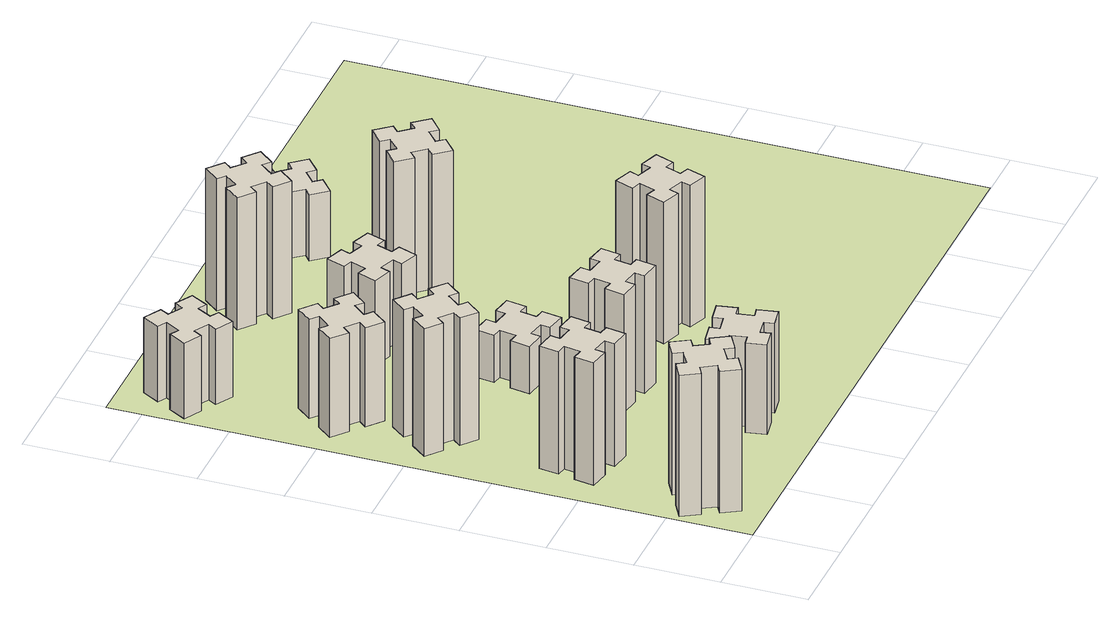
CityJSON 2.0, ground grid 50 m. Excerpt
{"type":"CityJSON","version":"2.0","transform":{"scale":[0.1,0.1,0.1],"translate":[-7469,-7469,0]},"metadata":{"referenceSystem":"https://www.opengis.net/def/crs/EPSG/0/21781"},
"CityObjects":{
"building1":{"type":"Building","attributes":{"class":"1000","function":"1000","usage":"1000","yearOfConstruction":2016,"roofType":"1000","measuredHeight":90,"storeysAboveGround":30,"storeysBelowGround":0},"geometry":[{"type":"Solid","lod":"1","boundaries":[[[[0,1,2,3,4,5,6,7,8,9,10,11,12,13,14,15,16,17,18,19]],[[17,16,20,21]],[[16,15,22,20]],[[15,14,23,22]],[[14,13,24,23]],[[13,12,25,24]],[[12,11,26,25]],[[11,10,27,26]],[[10,9,28,27]],[[9,8,29,28]],[[8,7,30,29]],[[7,6,31,30]],[[6,5,32,31]],[[5,4,33,32]],[[4,3,34,33]],[[3,2,35,34]],[[2,1,36,35]],[[1,0,37,36]],[[0,19,38,37]],[[19,18,39,38]],[[18,17,21,39]],[[24,25,26,27,28,29,30,31,32,33,34,35,36,37,38,39,21,20,22,23]]]]}]},
"building2":{"type":"Building","attributes":{"class":"1000","function":"1000","usage":"1000","yearOfConstruction":2016,"roofType":"1000","measuredHeight":78,"storeysAboveGround":30,"storeysBelowGround":0},"geometry":[{"type":"Solid","lod":"1","boundaries":[[[[40,41,42,43,44,45,46,47,48,49,50,51,52,53,54,55,56,57,58,59]],[[57,56,60,61]],[[56,55,62,60]],[[55,54,63,62]],[[54,53,64,63]],[[53,52,65,64]],[[52,51,66,65]],[[51,50,67,66]],[[50,49,68,67]],[[49,48,69,68]],[[48,47,70,69]],[[47,46,71,70]],[[46,45,72,71]],[[45,44,73,72]],[[44,43,74,73]],[[43,42,75,74]],[[42,41,76,75]],[[41,40,77,76]],[[40,59,78,77]],[[59,58,79,78]],[[58,57,61,79]],[[64,65,66,67,68,69,70,71,72,73,74,75,76,77,78,79,61,60,62,63]]]]}]},
"building3":{"type":"Building","attributes":{"class":"1000","function":"1000","usage":"1000","yearOfConstruction":2016,"roofType":"1000","measuredHeight":81,"storeysAboveGround":30,"storeysBelowGround":0},"geometry":[{"type":"Solid","lod":"1","boundaries":[[[[80,81,82,83,84,85,86,87,88,89,90,91,92,93,94,95,96,97,98,99]],[[97,96,100,101]],[[96,95,102,100]],[[95,94,103,102]],[[94,93,104,103]],[[93,92,105,104]],[[92,91,106,105]],[[91,90,107,106]],[[90,89,108,107]],[[89,88,109,108]],[[88,87,110,109]],[[87,86,111,110]],[[86,85,112,111]],[[85,84,113,112]],[[84,83,114,113]],[[83,82,115,114]],[[82,81,116,115]],[[81,80,117,116]],[[80,99,118,117]],[[99,98,119,118]],[[98,97,101,119]],[[104,105,106,107,108,109,110,111,112,113,114,115,116,117,118,119,101,100,102,103]]]]}]},
"building4":{"type":"Building","attributes":{"class":"1000","function":"1000","usage":"1000","yearOfConstruction":2016,"roofType":"1000","measuredHeight":63,"storeysAboveGround":30,"storeysBelowGround":0},"geometry":[{"type":"Solid","lod":"1","boundaries":[[[[120,121,122,123,124,125,126,127,128,129,130,131,132,133,134,135,136,137,138,139]],[[137,136,140,141]],[[136,135,142,140]],[[135,134,143,142]],[[134,133,144,143]],[[133,132,145,144]],[[132,131,146,145]],[[131,130,147,146]],[[130,129,148,147]],[[129,128,149,148]],[[128,127,150,149]],[[127,126,151,150]],[[126,125,152,151]],[[125,124,153,152]],[[124,123,154,153]],[[123,122,155,154]],[[122,121,156,155]],[[121,120,157,156]],[[120,139,158,157]],[[139,138,159,158]],[[138,137,141,159]],[[144,145,146,147,148,149,150,151,152,153,154,155,156,157,158,159,141,140,142,143]]]]}]},
"building5":{"type":"Building","attributes":{"class":"1000","function":"1000","usage":"1000","yearOfConstruction":2016,"roofType":"1000","measuredHeight":57,"storeysAboveGround":30,"storeysBelowGround":0},"geometry":[{"type":"Solid","lod":"1","boundaries":[[[[160,161,162,163,164,165,166,167,168,169,170,171,172,173,174,175,176,177,178,179]],[[177,176,180,181]],[[176,175,182,180]],[[175,174,183,182]],[[174,173,184,183]],[[173,172,185,184]],[[172,171,186,185]],[[171,170,187,186]],[[170,169,188,187]],[[169,168,189,188]],[[168,167,190,189]],[[167,166,191,190]],[[166,165,192,191]],[[165,164,193,192]],[[164,163,194,193]],[[163,162,195,194]],[[162,161,196,195]],[[161,160,197,196]],[[160,179,198,197]],[[179,178,199,198]],[[178,177,181,199]],[[184,185,186,187,188,189,190,191,192,193,194,195,196,197,198,199,181,180,182,183]]]]}]},
"building6":{"type":"Building","attributes":{"class":"1000","function":"1000","usage":"1000","yearOfConstruction":2016,"roofType":"1000","measuredHeight":48,"storeysAboveGround":30,"storeysBelowGround":0},"geometry":[{"type":"Solid","lod":"1","boundaries":[[[[200,201,202,203,204,205,206,207,208,209,210,211,212,213,214,215,216,217,218,219]],[[217,216,220,221]],[[216,215,222,220]],[[215,214,223,222]],[[214,213,224,223]],[[213,212,225,224]],[[212,211,226,225]],[[211,210,227,226]],[[210,209,228,227]],[[209,208,229,228]],[[208,207,230,229]],[[207,206,231,230]],[[206,205,232,231]],[[205,204,233,232]],[[204,203,234,233]],[[203,202,235,234]],[[202,201,236,235]],[[201,200,237,236]],[[200,219,238,237]],[[219,218,239,238]],[[218,217,221,239]],[[224,225,226,227,228,229,230,231,232,233,234,235,236,237,238,239,221,220,222,223]]]]}]},
"building7":{"type":"Building","attributes":{"class":"1000","function":"1000","usage":"1000","yearOfConstruction":2016,"roofType":"1000","measuredHeight":75,"storeysAboveGround":30,"storeysBelowGround":0},"geometry":[{"type":"Solid","lod":"1","boundaries":[[[[240,241,242,243,244,245,246,247,248,249,250,251,252,253,254,255,256,257,258,259]],[[257,256,260,261]],[[256,255,262,260]],[[255,254,263,262]],[[254,253,264,263]],[[253,252,265,264]],[[252,251,266,265]],[[251,250,267,266]],[[250,249,268,267]],[[249,248,269,268]],[[248,247,270,269]],[[247,246,271,270]],[[246,245,272,271]],[[245,244,273,272]],[[244,243,274,273]],[[243,242,275,274]],[[242,241,276,275]],[[241,240,277,276]],[[240,259,278,277]],[[259,258,279,278]],[[258,257,261,279]],[[264,265,266,267,268,269,270,271,272,273,274,275,276,277,278,279,261,260,262,263]]]]}]},
"building8":{"type":"Building","attributes":{"class":"1000","function":"1000","usage":"1000","yearOfConstruction":2016,"roofType":"1000","measuredHeight":30,"storeysAboveGround":30,"storeysBelowGround":0},"geometry":[{"type":"Solid","lod":"1","boundaries":[[[[280,281,282,283,284,285,286,287,288,289,290,291,292,293,294,295,296,297,298,299]],[[297,296,300,301]],[[296,295,302,300]],[[295,294,303,302]],[[294,293,304,303]],[[293,292,305,304]],[[292,291,306,305]],[[291,290,307,306]],[[290,289,308,307]],[[289,288,309,308]],[[288,287,310,309]],[[287,286,311,310]],[[286,285,312,311]],[[285,284,313,312]],[[284,283,314,313]],[[283,282,315,314]],[[282,281,316,315]],[[281,280,317,316]],[[280,299,318,317]],[[299,298,319,318]],[[298,297,301,319]],[[304,305,306,307,308,309,310,311,312,313,314,315,316,317,318,319,301,300,302,303]]]]}]},
"building9":{"type":"Building","attributes":{"class":"1000","function":"1000","usage":"1000","yearOfConstruction":2016,"roofType":"1000","measuredHeight":54,"storeysAboveGround":30,"storeysBelowGround":0},"geometry":[{"type":"Solid","lod":"1","boundaries":[[[[320,321,322,323,324,325,326,327,328,329,330,331,332,333,334,335,336,337,338,339]],[[337,336,340,341]],[[336,335,342,340]],[[335,334,343,342]],[[334,333,344,343]],[[333,332,345,344]],[[332,331,346,345]],[[331,330,347,346]],[[330,329,348,347]],[[329,328,349,348]],[[328,327,350,349]],[[327,326,351,350]],[[326,325,352,351]],[[325,324,353,352]],[[324,323,354,353]],[[323,322,355,354]],[[322,321,356,355]],[[321,320,357,356]],[[320,339,358,357]],[[339,338,359,358]],[[338,337,341,359]],[[344,345,346,347,348,349,350,351,352,353,354,355,356,357,358,359,341,340,342,343]]]]}]},
"building10":{"type":"Building","attributes":{"class":"1000","function":"1000","usage":"1000","yearOfConstruction":2016,"roofType":"1000","measuredHeight":84,"storeysAboveGround":30,"storeysBelowGround":0},"geometry":[{"type":"Solid","lod":"1","boundaries":[[[[360,361,362,363,364,365,366,367,368,369,370,371,372,373,374,375,376,377,378,379]],[[377,376,380,381]],[[376,375,382,380]],[[375,374,383,382]],[[374,373,384,383]],[[373,372,385,384]],[[372,371,386,385]],[[371,370,387,386]],[[370,369,388,387]],[[369,368,389,388]],[[368,367,390,389]],[[367,366,391,390]],[[366,365,392,391]],[[365,364,393,392]],[[364,363,394,393]],[[363,362,395,394]],[[362,361,396,395]],[[361,360,397,396]],[[360,379,398,397]],[[379,378,399,398]],[[378,377,381,399]],[[384,385,386,387,388,389,390,391,392,393,394,395,396,397,398,399,381,380,382,383]]]]}]},
"building11":{"type":"Building","attributes":{"class":"1000","function":"1000","usage":"1000","yearOfConstruction":2016,"roofType":"1000","measuredHeight":90,"storeysAboveGround":30,"storeysBelowGround":0},"geometry":[{"type":"Solid","lod":"1","boundaries":[[[[400,401,402,403,404,405,406,407,408,409,410,411,412,413,414,415,416,417,418,419]],[[417,416,420,421]],[[416,415,422,420]],[[415,414,423,422]],[[414,413,424,423]],[[413,412,425,424]],[[412,411,426,425]],[[411,410,427,426]],[[410,409,428,427]],[[409,408,429,428]],[[408,407,430,429]],[[407,406,431,430]],[[406,405,432,431]],[[405,404,433,432]],[[404,403,434,433]],[[403,402,435,434]],[[402,401,436,435]],[[401,400,437,436]],[[400,419,438,437]],[[419,418,439,438]],[[418,417,421,439]],[[424,425,426,427,428,429,430,431,432,433,434,435,436,437,438,439,421,420,422,423]]]]}]},
"building12":{"type":"Building","attributes":{"class":"1000","function":"1000","usage":"1000","yearOfConstruction":2016,"roofType":"1000","measuredHeight":90,"storeysAboveGround":30,"storeysBelowGround":0},"geometry":[{"type":"Solid","lod":"1","boundaries":[[[[440,441,442,443,444,445,446,447,448,449,450,451,452,453,454,455,456,457,458,459]],[[457,456,460,461]],[[456,455,462,460]],[[455,454,463,462]],[[454,453,464,463]],[[453,452,465,464]],[[452,451,466,465]],[[451,450,467,466]],[[450,449,468,467]],[[449,448,469,468]],[[448,447,470,469]],[[447,446,471,470]],[[446,445,472,471]],[[445,444,473,472]],[[444,443,474,473]],[[443,442,475,474]],[[442,441,476,475]],[[441,440,477,476]],[[440,459,478,477]],[[459,458,479,478]],[[458,457,461,479]],[[464,465,466,467,468,469,470,471,472,473,474,475,476,477,478,479,461,460,462,463]]]]}]},
"building13":{"type":"Building","attributes":{"class":"1000","function":"1000","usage":"1000","yearOfConstruction":2016,"roofType":"1000","measuredHeight":42,"storeysAboveGround":30,"storeysBelowGround":0},"geometry":[{"type":"Solid","lod":"1","boundaries":[[[[480,481,482,483,484,485,486,487,488,489,490,491,492,493,494,495,496,497,498,499]],[[497,496,500,501]],[[496,495,502,500]],[[495,494,503,502]],[[494,493,504,503]],[[493,492,505,504]],[[492,491,506,505]],[[491,490,507,506]],[[490,489,508,507]],[[489,488,509,508]],[[488,487,510,509]],[[487,486,511,510]],[[486,485,512,511]],[[485,484,513,512]],[[484,483,514,513]],[[483,482,515,514]],[[482,481,516,515]],[[481,480,517,516]],[[480,499,518,517]],[[499,498,519,518]],[[498,497,501,519]],[[504,505,506,507,508,509,510,511,512,513,514,515,516,517,518,519,501,500,502,503]]]]}]},
"landuse1":{"type":"LandUse","attributes":{"name":"plot1","function":"1010"},"geometry":[{"type":"MultiSurface","lod":"1","boundaries":[[[520,521,522,523]]]}]}
},
"vertices":[
[155,364,0],[205,277,0],[153,247,0],[213,143,0],[317,203,0],[287,255,0],[374,305,0],[404,253,0],[508,313,0],[448,417,0],[396,387,0],[346,474,0],[398,504,0],[338,608,0],[234,548,0],[264,496,0],[177,446,0],[147,498,0],[43,438,0],[103,334,0],[177,446,900],[147,498,900],[264,496,900],[234,548,900],[338,608,900],[398,504,900],[346,474,900],[396,387,900],[448,417,900],[508,313,900],[404,253,900],[374,305,900],[287,255,900],[317,203,900],[213,143,900],[153,247,900],[205,277,900],[155,364,900],[103,334,900],[43,438,900],
[307,1016,0],[405,998,0],[395,939,0],[513,918,0],[534,1037,0],[475,1047,0],[492,1145,0],[551,1135,0],[572,1253,0],[454,1274,0],[444,1215,0],[345,1232,0],[356,1291,0],[237,1312,0],[217,1194,0],[276,1184,0],[258,1085,0],[199,1096,0],[178,977,0],[297,957,0],[258,1085,780],[199,1096,780],[276,1184,780],[217,1194,780],[237,1312,780],[356,1291,780],[345,1232,780],[444,1215,780],[454,1274,780],[572,1253,780],[551,1135,780],[492,1145,780],[475,1047,780],[534,1037,780],[513,918,780],[395,939,780],[405,998,780],[307,1016,780],[297,957,780],[178,977,780],
[427,1846,0],[492,1923,0],[538,1884,0],[615,1976,0],[523,2053,0],[484,2007,0],[408,2072,0],[446,2118,0],[354,2195,0],[277,2103,0],[323,2064,0],[259,1988,0],[213,2026,0],[136,1934,0],[228,1857,0],[266,1903,0],[343,1839,0],[304,1793,0],[396,1716,0],[473,1808,0],[343,1839,810],[304,1793,810],[266,1903,810],[228,1857,810],[136,1934,810],[213,2026,810],[259,1988,810],[323,2064,810],[277,2103,810],[354,2195,810],[446,2118,810],[408,2072,810],[484,2007,810],[523,2053,810],[615,1976,810],[538,1884,810],[492,1923,810],[427,1846,810],[473,1808,810],[396,1716,810],
[484,2547,0],[408,2612,0],[446,2658,0],[354,2735,0],[277,2643,0],[323,2604,0],[259,2528,0],[213,2566,0],[136,2474,0],[228,2397,0],[266,2443,0],[343,2379,0],[304,2333,0],[396,2256,0],[473,2348,0],[427,2386,0],[492,2463,0],[538,2424,0],[615,2516,0],[523,2593,0],[492,2463,630],[538,2424,630],[427,2386,630],[473,2348,630],[396,2256,630],[304,2333,630],[343,2379,630],[266,2443,630],[228,2397,630],[136,2474,630],[213,2566,630],[259,2528,630],[323,2604,630],[277,2643,630],[354,2735,630],[446,2658,630],[408,2612,630],[484,2547,630],[523,2593,630],[615,2516,630],
[1085,358,0],[1184,376,0],[1194,317,0],[1312,337,0],[1291,456,0],[1232,445,0],[1215,544,0],[1274,554,0],[1253,672,0],[1135,651,0],[1145,592,0],[1047,575,0],[1037,634,0],[918,613,0],[939,495,0],[998,505,0],[1016,407,0],[957,397,0],[977,278,0],[1096,299,0],[1016,407,570],[957,397,570],[998,505,570],[939,495,570],[918,613,570],[1037,634,570],[1047,575,570],[1145,592,570],[1135,651,570],[1253,672,570],[1274,554,570],[1215,544,570],[1232,445,570],[1291,456,570],[1312,337,570],[1194,317,570],[1184,376,570],[1085,358,570],[1096,299,570],[977,278,570],
[177,3265,0],[264,3215,0],[234,3163,0],[338,3103,0],[398,3207,0],[346,3237,0],[396,3324,0],[448,3294,0],[508,3398,0],[404,3458,0],[374,3406,0],[287,3456,0],[317,3508,0],[213,3568,0],[153,3464,0],[205,3434,0],[155,3347,0],[103,3377,0],[43,3273,0],[147,3213,0],[155,3347,480],[103,3377,480],[205,3434,480],[153,3464,480],[213,3568,480],[317,3508,480],[287,3456,480],[374,3406,480],[404,3458,480],[508,3398,480],[448,3294,480],[396,3324,480],[346,3237,480],[398,3207,480],[338,3103,480],[234,3163,480],[264,3215,480],[177,3265,480],[147,3213,480],[43,3273,480],
[1047,1116,0],[1145,1098,0],[1135,1039,0],[1253,1018,0],[1274,1137,0],[1215,1147,0],[1232,1245,0],[1291,1235,0],[1312,1353,0],[1194,1374,0],[1184,1315,0],[1085,1332,0],[1096,1391,0],[977,1412,0],[957,1294,0],[1016,1284,0],[998,1185,0],[939,1196,0],[918,1077,0],[1037,1057,0],[998,1185,750],[939,1196,750],[1016,1284,750],[957,1294,750],[977,1412,750],[1096,1391,750],[1085,1332,750],[1184,1315,750],[1194,1374,750],[1312,1353,750],[1291,1235,750],[1232,1245,750],[1215,1147,750],[1274,1137,750],[1253,1018,750],[1135,1039,750],[1145,1098,750],[1047,1116,750],[1037,1057,750],[918,1077,750],
[1047,1656,0],[1145,1638,0],[1135,1579,0],[1253,1558,0],[1274,1677,0],[1215,1687,0],[1232,1785,0],[1291,1775,0],[1312,1893,0],[1194,1914,0],[1184,1855,0],[1085,1872,0],[1096,1931,0],[977,1952,0],[957,1834,0],[1016,1824,0],[998,1725,0],[939,1736,0],[918,1617,0],[1037,1597,0],[998,1725,300],[939,1736,300],[1016,1824,300],[957,1834,300],[977,1952,300],[1096,1931,300],[1085,1872,300],[1184,1855,300],[1194,1914,300],[1312,1893,300],[1291,1775,300],[1232,1785,300],[1215,1687,300],[1274,1677,300],[1253,1558,300],[1135,1579,300],[1145,1638,300],[1047,1656,300],[1037,1597,300],[918,1617,300],
[1029,2680,0],[995,2586,0],[939,2607,0],[897,2494,0],[1010,2453,0],[1031,2509,0],[1125,2475,0],[1104,2419,0],[1217,2377,0],[1258,2490,0],[1202,2511,0],[1236,2605,0],[1292,2584,0],[1333,2697,0],[1220,2738,0],[1200,2682,0],[1106,2716,0],[1127,2772,0],[1014,2813,0],[973,2700,0],[1106,2716,540],[1127,2772,540],[1200,2682,540],[1220,2738,540],[1333,2697,540],[1292,2584,540],[1236,2605,540],[1202,2511,540],[1258,2490,540],[1217,2377,540],[1104,2419,540],[1125,2475,540],[1031,2509,540],[1010,2453,540],[897,2494,540],[939,2607,540],[995,2586,540],[1029,2680,540],[973,2700,540],[1014,2813,540],
[1106,3283,0],[1183,3219,0],[1144,3173,0],[1236,3096,0],[1313,3188,0],[1267,3226,0],[1332,3303,0],[1378,3264,0],[1455,3356,0],[1363,3433,0],[1324,3387,0],[1248,3452,0],[1286,3498,0],[1194,3575,0],[1117,3483,0],[1163,3444,0],[1099,3368,0],[1053,3406,0],[976,3314,0],[1068,3237,0],[1099,3368,840],[1053,3406,840],[1163,3444,840],[1117,3483,840],[1194,3575,840],[1286,3498,840],[1248,3452,840],[1324,3387,840],[1363,3433,840],[1455,3356,840],[1378,3264,840],[1332,3303,840],[1267,3226,840],[1313,3188,840],[1236,3096,840],[1144,3173,840],[1183,3219,840],[1106,3283,840],[1068,3237,840],[976,3314,840],
[1940,1302,0],[1846,1336,0],[1867,1392,0],[1754,1433,0],[1713,1320,0],[1769,1300,0],[1735,1206,0],[1679,1227,0],[1637,1114,0],[1750,1073,0],[1771,1129,0],[1865,1095,0],[1844,1039,0],[1957,997,0],[1998,1110,0],[1942,1131,0],[1976,1225,0],[2032,1204,0],[2073,1317,0],[1960,1358,0],[1976,1225,900],[2032,1204,900],[1942,1131,900],[1998,1110,900],[1957,997,900],[1844,1039,900],[1865,1095,900],[1771,1129,900],[1750,1073,900],[1637,1114,900],[1679,1227,900],[1735,1206,900],[1769,1300,900],[1713,1320,900],[1754,1433,900],[1867,1392,900],[1846,1336,900],[1940,1302,900],[1960,1358,900],[2073,1317,900],
[1788,2479,0],[1864,2543,0],[1903,2497,0],[1995,2574,0],[1918,2666,0],[1872,2628,0],[1807,2704,0],[1853,2743,0],[1776,2835,0],[1684,2758,0],[1723,2712,0],[1646,2647,0],[1608,2693,0],[1516,2616,0],[1593,2524,0],[1639,2563,0],[1703,2486,0],[1657,2448,0],[1734,2356,0],[1826,2433,0],[1703,2486,900],[1657,2448,900],[1639,2563,900],[1593,2524,900],[1516,2616,900],[1608,2693,900],[1646,2647,900],[1723,2712,900],[1684,2758,900],[1776,2835,900],[1853,2743,900],[1807,2704,900],[1872,2628,900],[1918,2666,900],[1995,2574,900],[1903,2497,900],[1864,2543,900],[1788,2479,900],[1826,2433,900],[1734,2356,900],
[1972,3368,0],[1907,3444,0],[1953,3483,0],[1876,3575,0],[1784,3498,0],[1823,3452,0],[1746,3387,0],[1708,3433,0],[1616,3356,0],[1693,3264,0],[1739,3303,0],[1803,3226,0],[1757,3188,0],[1834,3096,0],[1926,3173,0],[1888,3219,0],[1964,3283,0],[2003,3237,0],[2095,3314,0],[2018,3406,0],[1964,3283,420],[2003,3237,420],[1888,3219,420],[1926,3173,420],[1834,3096,420],[1757,3188,420],[1803,3226,420],[1739,3303,420],[1693,3264,420],[1616,3356,420],[1708,3433,420],[1746,3387,420],[1823,3452,420],[1784,3498,420],[1876,3575,420],[1953,3483,420],[1907,3444,420],[1972,3368,420],[2018,3406,420],[2095,3314,420],
[5,3705,0],[3705,3705,0],[3705,5,0],[5,5,0]
]}
